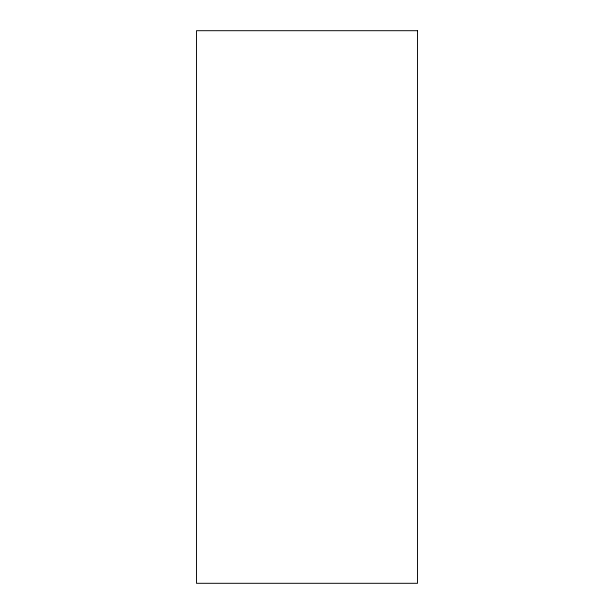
<?xml version="1.0" encoding="UTF-8"?>
<svg xmlns="http://www.w3.org/2000/svg" width="614" height="614" viewBox="0 0 614 614"><rect width="100%" height="100%" fill="white"/><g stroke="black" fill="none" stroke-linecap="round" stroke-linejoin="round"><path stroke-width="0.92" d="M417.52 30.7L196.48 30.7L196.48 583.3L417.52 583.3L417.52 30.7"/></g></svg>
